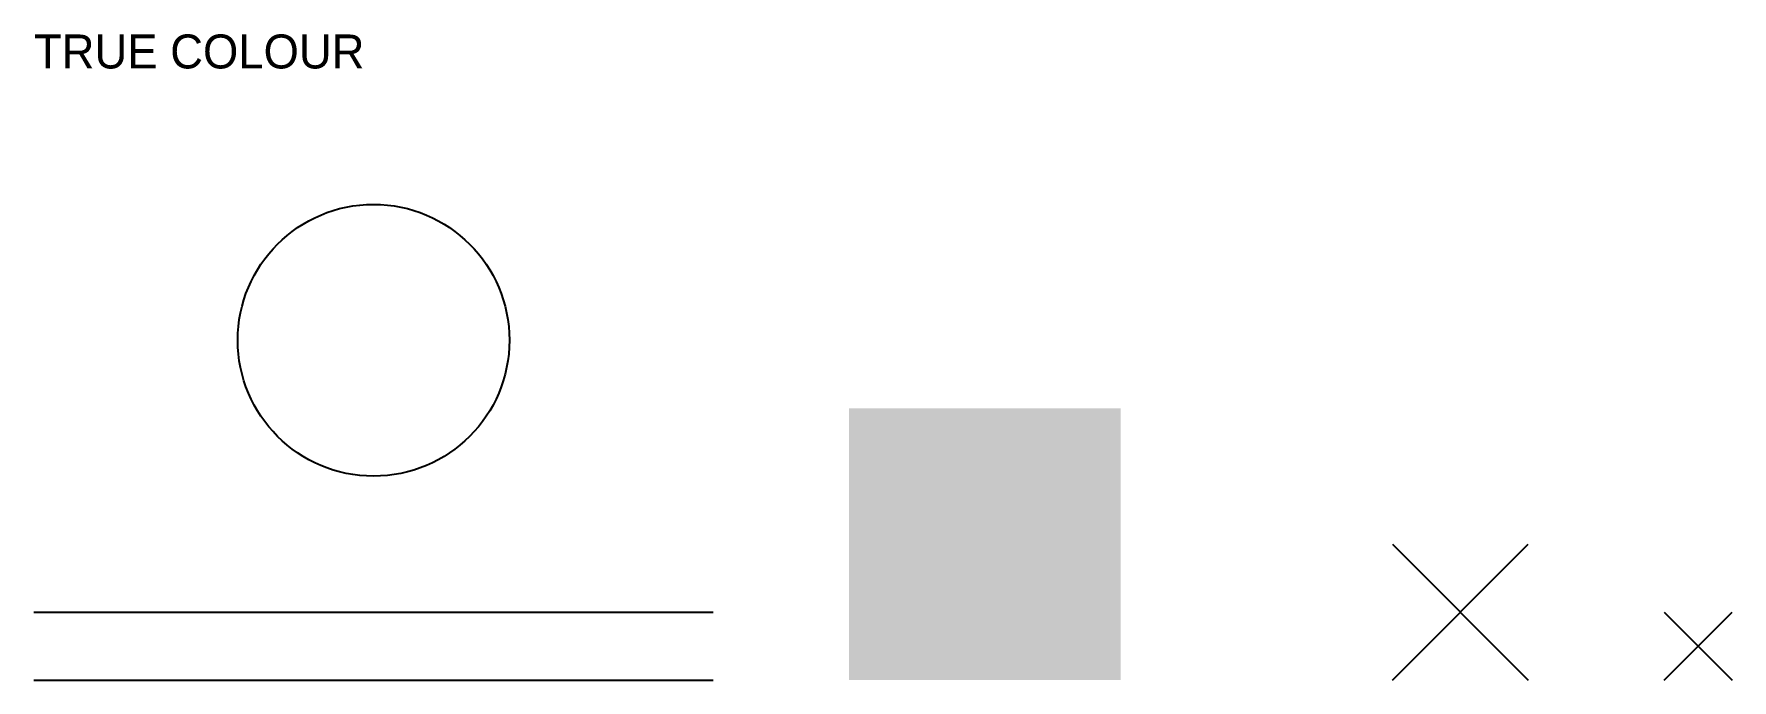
# Model space of a CAD drawing. Header units: millimetres. Extents: x 0 to 250, y 0 to 95.
import ezdxf

# ---------------------------------------------------------------- set-up
doc = ezdxf.new("R2010")
doc.units = ezdxf.units.MM
doc.header["$MEASUREMENT"] = 0
doc.layers.add('PLAIN', color=3, linetype='Continuous')
doc.layers.add('TC', color=7, linetype='Continuous', true_color=0x3366cc)

# ---------------------------------------------------------------- blocks, each defined once
blk = doc.blocks.new('TCB')
at = {"color": 0}
blk.add_line((0, 0), (10, 10), dxfattribs=at)
at = {"color": 0, "true_color": 0x00ffff}
blk.add_line((0, 10), (10, 0), dxfattribs=at)

msp = doc.modelspace()

# ---------------------------------------------------------------- hatches: boundary and pattern name
at = {"layer": 'PLAIN', "true_color": 0xc0c0ff}
h = msp.add_hatch(color=0, dxfattribs=at)
h.dxf.hatch_style = 1
h.paths.add_polyline_path([(120, 0), (160, 0), (160, 40), (120, 40)])

# ---------------------------------------------------------------- linework, layer by layer
at = {"layer": 'PLAIN', "color": 5, "true_color": 0xff8000}
msp.add_line((0, 10), (100, 10), dxfattribs=at)
at = {"layer": 'PLAIN', "color": 0, "true_color": 0x10a040}
msp.add_circle((50, 50), 20, dxfattribs=at)
at = {"layer": 'TC'}
msp.add_line((0, 0), (100, 0), dxfattribs=at)

# ---------------------------------------------------------------- block references
at = {"layer": 'PLAIN', "color": 0, "true_color": 0xaa00aa, "xscale": 2, "yscale": 2}
msp.add_blockref('TCB', (200, 0), dxfattribs=at)
at = {"layer": 'TC'}
msp.add_blockref('TCB', (240, 0), dxfattribs=at)

# ---------------------------------------------------------------- texts
at = {"layer": 'PLAIN', "color": 0, "true_color": 0x804020}
msp.add_text('TRUE COLOUR', height=5, dxfattribs=at).set_placement((0, 90))

doc.saveas('drawing.dxf')
